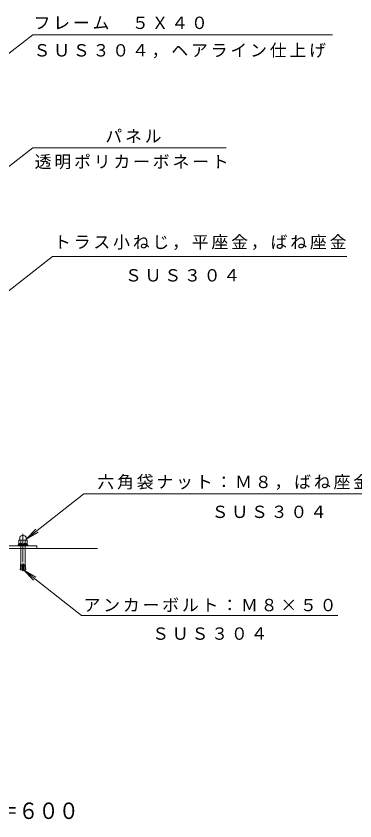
# Model space of a CAD drawing. Units: millimetres, scale not verified. Extents: x -850 to 1737, y -1357 to 997.
# Drawn here: x 256 to 860, y -1357 to 78 of the extents above; entities that cross this region are included whole.
import ezdxf
from ezdxf.enums import TextEntityAlignment as Align

# ---------------------------------------------------------------- set-up
doc = ezdxf.new("R2010")
doc.units = ezdxf.units.MM
doc.header["$LTSCALE"] = 10
doc.linetypes.add('CHAIN1', pattern=[8, 5, -1, 1, -1])
doc.linetypes.add('DASHED1', pattern=[1.8, 1.2, -0.6])
for name, color, linetype, lineweight in [('0-0_通り芯', 4, 'Continuous', 9), ('0-4_その他', 7, 'Continuous', 9), ('0-5_寸法', 2, 'Continuous', 9), ('0-9', 2, 'Continuous', 9), ('0-F', 7, 'Continuous', 9)]:
    doc.layers.add(name, color=color, linetype=linetype, lineweight=lineweight)
doc.styles.add('ＭＳ ゴシック', font='')
doc.styles.get('ＭＳ ゴシック').set_extended_font_data('MS Gothic')

msp = doc.modelspace()

# ---------------------------------------------------------------- linework, layer by layer
at = {"layer": '0-0_通り芯', "linetype": 'CHAIN1'}
msp.add_line((268.41, -845.69), (268.41, -912.25), dxfattribs=at)
at = {"layer": '0-0_通り芯'}
for p, q in [((163.41, -866.61), (293.41, -866.61)), ((163.41, -871.61), (293.41, -871.61)), ((293.41, -866.61), (293.41, -871.61))]:
    msp.add_line(p, q, dxfattribs=at)
at = {"layer": '0-4_その他'}
for p, q in [((285.77, 44.68), (820.59, 44.68)), ((285.77, -156.8), (630.73, -156.8)), ((320.77, -350.77), (845.61, -350.77)), ((377.02, -774.24), (274.16, -855.08)), ((274.16, -855.08), (291.63, -837.2)), ((274.16, -855.08), (295.66, -842.33))]:
    msp.add_line(p, q, dxfattribs=at)
at = {"layer": '0-5_寸法', "color": 7}
for p, q in [((377.02, -774.24), (1037.86, -774.24)), ((293.41, -871.61), (401.18, -871.61)), ((269.85, -910.01), (291.36, -922.76)), ((372.72, -990.85), (829.92, -990.85))]:
    msp.add_line(p, q, dxfattribs=at)
at = {"layer": '0-5_寸法'}
for p, q in [((260.9, -857.26), (260.9, -862.26)), ((274.61, -856.51), (262.21, -856.51)), ((262.66, -851.48), (262.66, -855.96)), ((264.66, -857.26), (264.66, -862.26)), ((272.16, -857.26), (272.16, -862.26)), ((274.16, -855.96), (274.16, -851.48)), ((274.41, -856.39), (275.91, -857.26)), ((275.91, -857.26), (275.91, -862.26)), ((262.21, -863.01), (260.9, -862.26)), ((264.41, -871.61), (264.41, -896.27)), ((272.41, -871.61), (272.41, -896.27)), ((274.61, -863.01), (275.91, -862.26)), ((267.49, -904.03), (263.9, -903.72)), ((264.12, -905.75), (263.9, -903.72)), ((267.66, -902.04), (264.07, -901.73)), ((264.3, -903.75), (264.07, -901.73)), ((267.83, -900.05), (264.25, -899.73)), ((264.47, -901.76), (264.25, -899.73)), ((268.01, -898.05), (266.96, -910.01)), ((268.01, -898.05), (268.81, -898.05)), ((268.81, -898.05), (269.85, -910.01)), ((268.98, -900.05), (272.57, -899.73)), ((269.16, -902.04), (272.74, -901.73)), ((269.33, -904.03), (272.92, -903.72)), ((272.35, -901.76), (272.57, -899.73)), ((272.52, -903.75), (272.74, -901.73)), ((272.69, -905.75), (272.92, -903.72)), ((263.55, -907.7), (263.38, -909.7)), ((263.38, -909.7), (266.96, -910.01)), ((267.14, -908.02), (263.55, -907.7)), ((267.31, -906.02), (263.73, -905.71)), ((263.95, -907.74), (263.73, -905.71)), ((269.51, -906.02), (273.09, -905.71)), ((269.68, -908.02), (273.27, -907.7)), ((273.44, -909.7), (269.85, -910.01)), ((272.87, -907.74), (273.09, -905.71)), ((273.27, -907.7), (273.44, -909.7))]:
    msp.add_line(p, q, dxfattribs=at)
at = {"layer": '0-5_寸法', "linetype": 'DASHED1'}
for p, q in [((264.66, -858.29), (264.66, -862.26)), ((264.41, -866.61), (264.41, -871.61)), ((272.41, -866.61), (272.41, -871.61))]:
    msp.add_line(p, q, dxfattribs=at)
at = {"layer": '0-5_寸法'}
msp.add_lwpolyline([(262.41, -856.39), (262.4, -856.4), (260.9, -857.26)], dxfattribs=at)
at = {"layer": '0-5_寸法', "color": 7}
msp.add_lwpolyline([(372.72, -990.85), (269.85, -910.01), (287.33, -927.89)], dxfattribs=at)
at = {"layer": '0-5_寸法'}
for centre, radius, start, end in [((262.21, -860.87), 4.36, 55.84651, 90.00017), ((262.16, -855.96), 0.5, 299.99968, 0), ((268.41, -854.51), 6.5, 27.79579, 152.20421), ((268.41, -866.24), 9.73, 67.32404, 112.67596), ((274.61, -860.87), 4.36, 89.99983, 124.15349), ((274.66, -855.96), 0.5, 180, 240.00032), ((262.21, -858.65), 4.36, 269.99983, 304.15349), ((268.41, -853.27), 9.73, 247.32404, 292.67596), ((274.61, -858.65), 4.36, 235.84651, 270.00017), ((242.23, -896.98), 22.2, 352.86598, 1.81982), ((294.59, -896.98), 22.2, 178.18018, 187.13402)]:
    msp.add_arc(centre, radius, start, end, dxfattribs=at)
at = {"layer": '0-9'}
for p, q in [((259.91, -865.01), (276.91, -865.01)), ((260.71, -863.01), (260.71, -865.01)), ((268.16, -863.01), (267.62, -865.01)), ((269.19, -863.01), (268.66, -865.01)), ((276.91, -865.01), (276.91, -866.61))]:
    msp.add_line(p, q, dxfattribs=at)
for points in [[(259.91, -865.01), (259.91, -866.61), (276.91, -866.61)], [(260.71, -863.01), (276.11, -863.01), (276.11, -865.01)]]:
    msp.add_lwpolyline(points, dxfattribs=at)
at = {"layer": '0-F'}
for p, q in [((285.77, 44.68), (230.91, 1.56)), ((285.77, -156.8), (220.91, -207.77)), ((320.77, -350.77), (217.91, -431.61))]:
    msp.add_line(p, q, dxfattribs=at)

# ---------------------------------------------------------------- texts
at = {"layer": '0-0_通り芯', "color": 2, "style": 'ＭＳ ゴシック', "width": 0.9}
msp.add_text('自動ドアガード\u3000ステンレス製\u3000フラットバータイプ\u3000ＤＡ２\u3000Ｗ＝６００', height=29.33, dxfattribs=at).set_placement((-856.07, -1362.74), align=Align.BOTTOM_LEFT)
at = {"layer": '0-5_寸法', "color": 7, "char_height": 21.99, "attachment_point": 7, "style": 'ＭＳ ゴシック'}
for s, insert in [('\\T1.17;フレーム\u3000５Ｘ４０', (287.32, 53.88)), ('\\T1.17;ＳＵＳ３０４，ヘアライン仕上げ', (287.32, 2.64)), ('\\T1.17;パネル', (415.31, -148.5)), ('\\T1.17;透明ポリカーボネート', (289.32, -195.37)), ('\\T1.17;トラス小ねじ，平座金，ばね座金', (323.86, -339.29)), ('\\T1.17;ＳＵＳ３０４', (450.31, -395.76)), ('\\T1.17;六角袋ナット：Ｍ８，ばね座金，平座金', (401.09, -767.04)), ('\\T1.17;ＳＵＳ３０４', (604.94, -817.55)), ('\\T1.17;アンカーボルト：Ｍ８×５０', (376.43, -984.69)), ('\\T1.17;ＳＵＳ３０４', (498.82, -1034.69))]:
    msp.add_mtext(s, dxfattribs=dict(at, insert=insert))

doc.saveas('drawing.dxf')
